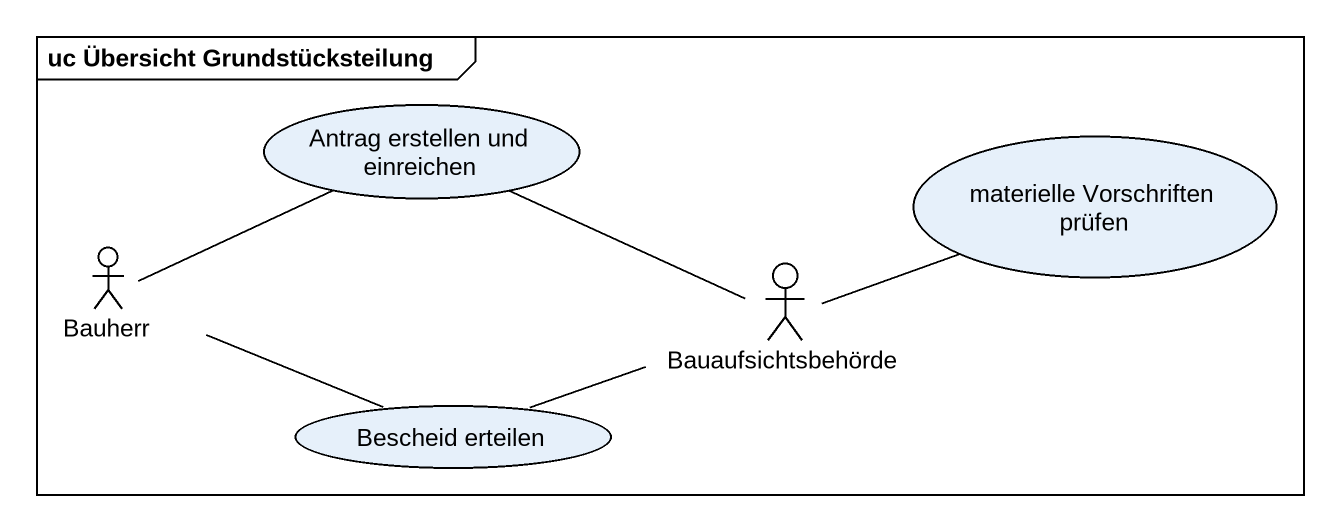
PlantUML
@startuml
mainframe uc Übersicht Grundstücksteilung
usecase "Antrag erstellen und einreichen" as Antrag_erstellen_und
usecase "materielle Vorschriften prüfen" as materielle_Vorschriften
actor Bauherr
actor Bauaufsichtsbehörde
usecase "Bescheid erteilen" as Bescheid_erteilen
Bauherr -right- Antrag_erstellen_und
Bauaufsichtsbehörde -left- Antrag_erstellen_und
Bauaufsichtsbehörde -right- materielle_Vorschriften
Bescheid_erteilen -left- Bauherr
Bescheid_erteilen -right- Bauaufsichtsbehörde
@enduml
